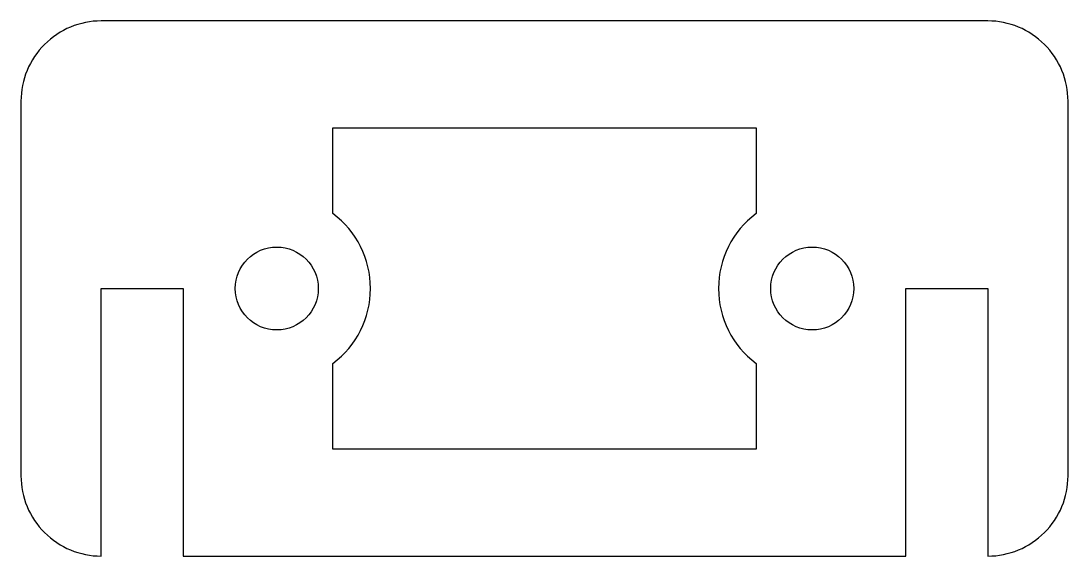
# Model space of a CAD drawing. Header units: millimetres. Extents: x -19.6 to 19.6, y 9 to 29.
import ezdxf

# ---------------------------------------------------------------- set-up
doc = ezdxf.new("R2010")
doc.units = ezdxf.units.MM
doc.layers.get('0').update_dxf_attribs({"linetype": 'CONTINUOUS'})

msp = doc.modelspace()

# ---------------------------------------------------------------- linework, layer by layer
for points in [[(-13.5, 9.05), (13.5, 9.05), (13.5, 19.05), (16.555, 19.05), (16.555, 9.05, 0.414214), (19.555, 12.05), (19.555, 26.05, 0.414214), (16.555, 29.05), (-16.555, 29.05, 0.414214), (-19.555, 26.05), (-19.555, 12.05, 0.414214), (-16.555, 9.05), (-16.555, 19.05), (-13.5, 19.05)], [(7.9, 13.05), (-7.9, 13.05), (-7.9, 16.25, 0.5), (-7.9, 21.85), (-7.9, 25.05), (7.9, 25.05), (7.9, 21.85, 0.5), (7.9, 16.25)]]:
    msp.add_lwpolyline(points, format="xyb", close=True)
for centre in [(-10, 19.05), (10, 19.05)]:
    msp.add_circle(centre, 1.55)

doc.saveas('drawing.dxf')
